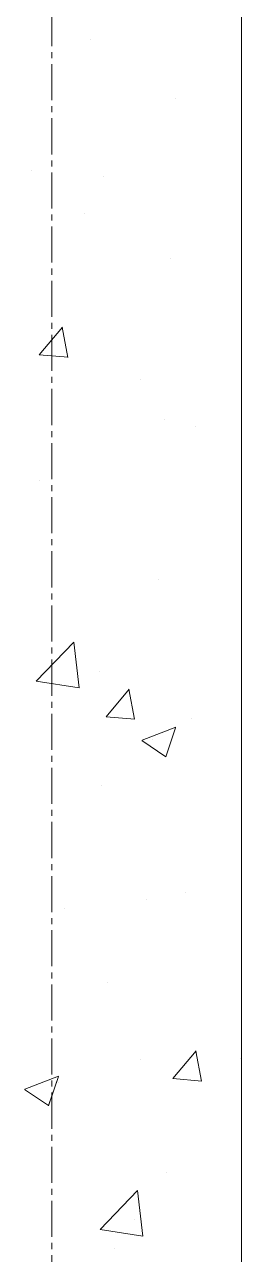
# Model space of a CAD drawing. Header units: millimetres. Extents: x 470010 to 1231400, y -134005 to 421770.
# Drawn here: x 806508 to 806623, y 173013 to 173662 of the extents above; entities that cross this region are included whole.
import ezdxf
from ezdxf.enums import TextEntityAlignment as Align

# ---------------------------------------------------------------- set-up
doc = ezdxf.new("R2010")
doc.units = ezdxf.units.MM
doc.linetypes.add('CENTER2', pattern=[28.575, 19.05, -3.175, 3.175, -3.175])
doc.layers.get('Defpoints').update_dxf_attribs({"color": 140})
doc.layers.add('АР_Стены ПЕНОблок', color=52, linetype='Continuous', lineweight=20)
doc.layers.add('АР_Штриховка', color=8, linetype='Continuous', lineweight=0)
doc.layers.add('РД_Оси_100', color=7, linetype='Continuous', lineweight=0, true_color=0x525252)
doc.styles.add('style1', font='ARIALN.TTF')

# ---------------------------------------------------------------- blocks, each defined once
blk = doc.blocks.new('СОШ_2200_АР_ОСИ_М100_28.05.24')
at = {"layer": 'РД_Оси_100', "color": 251, "linetype": 'CENTER2', "true_color": 0x636466}
blk.add_line((0, -6155), (0, 139938.679), dxfattribs=at)
blk = doc.blocks.new('A$C9108343f')
at = {"layer": 'АР_Стены ПЕНОблок', "color": 18, "linetype": 'Continuous', "lineweight": 20, "true_color": 0x000000}
blk.add_line((140904.09, 237679.49), (140904.09, 313879.49), dxfattribs=at)
at = {"layer": 'АР_Штриховка', "color": 18, "linetype": 'Continuous', "lineweight": 0, "true_color": 0x000000}
for p, q in [((140824.71, 274020.8), (140824.71, 274020.8)), ((140869.6, 273989.58), (140869.6, 273989.58)), ((140793.6, 273951.8), (140793.6, 273951.8)), ((140831.33, 273948.58), (140831.33, 273948.58)), ((140821.48, 273928.99), (140821.48, 273928.99)), ((140866.51, 273905.03), (140866.51, 273905.03)), ((140797.51, 273854.4), (140809.75, 273868.99)), ((140812.52, 273853.03), (140809.59, 273868.95)), ((140797.51, 273854.39), (140812.69, 273853.06)), ((140850.85, 273841.47), (140850.85, 273841.47)), ((140863.42, 273820.47), (140863.42, 273820.47)), ((140879.73, 273816.28), (140879.73, 273816.28)), ((140797.7, 273787.89), (140797.7, 273787.89)), ((140860.33, 273735.92), (140860.33, 273735.92)), ((140795.94, 273682.11), (140815.72, 273702.73)), ((140818.51, 273678.61), (140815.7, 273702.73)), ((140829.2, 273687.17), (140829.2, 273687.17)), ((140795.92, 273682.15), (140818.51, 273678.65)), ((140832.75, 273663.34), (140845, 273677.93)), ((140847.77, 273661.97), (140844.83, 273677.89)), ((140832.75, 273663.33), (140847.93, 273662)), ((140851.71, 273650.93), (140869.5, 273657.75)), ((140864.26, 273642.2), (140869.41, 273657.55)), ((140877.63, 273662.23), (140877.63, 273662.23)), ((140851.62, 273650.73), (140864.26, 273642.2)), ((140857.24, 273651.36), (140857.24, 273651.36)), ((140830.59, 273626.94), (140830.59, 273626.94)), ((140854.16, 273566.81), (140854.16, 273566.81)), ((140874.4, 273570.42), (140874.4, 273570.42)), ((140810.81, 273562.05), (140810.81, 273562.05)), ((140833.29, 273523.26), (140833.29, 273523.26)), ((140851.07, 273482.25), (140851.07, 273482.25)), ((140867.99, 273472.28), (140880.24, 273486.88)), ((140883.01, 273470.91), (140880.07, 273486.83)), ((140903.77, 273482.91), (140903.77, 273482.91)), ((140789.91, 273466.74), (140807.69, 273473.56)), ((140802.46, 273458.01), (140807.61, 273473.36)), ((140807.58, 273470.24), (140807.58, 273470.24)), ((140867.99, 273472.27), (140883.18, 273470.94)), ((140789.82, 273466.54), (140802.45, 273458.02)), ((140864.79, 273422.54), (140864.79, 273422.54)), ((140829.62, 273392.65), (140849.4, 273413.26)), ((140852.18, 273389.14), (140849.37, 273413.26)), ((140847.98, 273397.7), (140847.98, 273397.7)), ((140829.6, 273392.68), (140852.19, 273389.18)), ((140836.95, 273382.73), (140836.95, 273382.73))]:
    blk.add_line(p, q, dxfattribs=at)
at = {"layer": 'РД_Оси_100'}
blk.add_blockref('СОШ_2200_АР_ОСИ_М100_28.05.24', (140804.09, 223079.49), dxfattribs=at)
at = {"layer": 'Defpoints', "color": 18, "true_color": 0x000000, "style": 'style1'}
for p in [(143949.34, 316089.12), (143974.98, 281639.5), (143890.4, 273244.71), (143839.99, 264276.81), (143967.75, 254892.38), (12251.96, 104178.14), (12382.58, 96023.14)]:
    blk.add_attdef('АР-ПОМЕЩЕНИЕ:НАИМЕНОВАНИЕ', text='', height=100, dxfattribs=at).set_placement(p, align=Align.MIDDLE)
at = {"layer": 'Defpoints', "color": 18, "true_color": 0x000000, "style": 'style1', "flags": 8}
for p in [(143951.3, 279099.09), (143848.34, 269251.11), (143875.33, 260094.25), (144049.74, 250824.7), (163419.28, 238153.36), (155897.46, 237965.97), (183037.2, 237965.97), (143342.94, 237876.19)]:
    blk.add_attdef('АР-ПОМЕЩЕНИЕ:НАИМЕНОВАНИЕ', text='', height=100, dxfattribs=at).set_placement(p, align=Align.MIDDLE)

msp = doc.modelspace()

# ---------------------------------------------------------------- linework, layer by layer
at = {"layer": 'АР_Стены ПЕНОблок', "color": 18, "linetype": 'Continuous', "lineweight": 20, "true_color": 0x000000}
msp.add_line((806622.706, 137313.251), (806622.706, 213513.251), dxfattribs=at)
at = {"layer": 'АР_Штриховка', "color": 18, "linetype": 'Continuous', "lineweight": 0, "true_color": 0x000000}
for p, q in [((806516.12, 173488.154), (806528.365, 173502.747)), ((806531.134, 173486.784), (806528.198, 173502.706)), ((806516.119, 173488.144), (806531.301, 173486.815)), ((806514.553, 173315.872), (806534.336, 173336.491)), ((806537.118, 173312.365), (806534.312, 173336.488)), ((806514.535, 173315.91), (806537.125, 173312.407)), ((806551.363, 173297.097), (806563.608, 173311.69)), ((806566.377, 173295.727), (806563.44, 173311.649)), ((806551.362, 173297.087), (806566.544, 173295.759)), ((806570.324, 173284.684), (806588.109, 173291.511)), ((806582.877, 173275.959), (806588.027, 173291.308)), ((806570.234, 173284.484), (806582.868, 173275.961)), ((806586.607, 173106.04), (806598.852, 173120.633)), ((806601.62, 173104.671), (806598.683, 173120.592)), ((806508.522, 173100.496), (806526.307, 173107.322)), ((806521.075, 173091.771), (806526.225, 173107.12)), ((806508.432, 173100.296), (806521.066, 173091.774)), ((806586.606, 173106.03), (806601.788, 173104.702)), ((806548.228, 173026.403), (806568.011, 173047.022)), ((806570.793, 173022.897), (806567.987, 173047.019)), ((806548.21, 173026.442), (806570.799, 173022.938))]:
    msp.add_line(p, q, dxfattribs=at)

# ---------------------------------------------------------------- block references
msp.add_blockref('A$C9108343f', (665718.612, -100366.242))
at = {"layer": 'РД_Оси_100'}
msp.add_blockref('СОШ_2200_АР_ОСИ_М100_28.05.24', (806522.706, 122713.251), dxfattribs=at)

doc.saveas('drawing.dxf')
